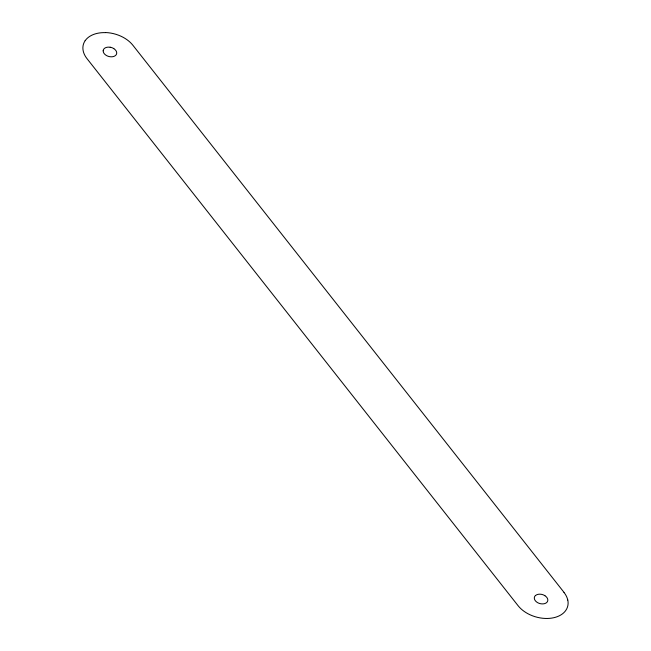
<?xml version="1.0" encoding="UTF-8"?>
<svg xmlns="http://www.w3.org/2000/svg" width="651" height="651" viewBox="0 0 651 651"><rect width="100%" height="100%" fill="white"/><g stroke="black" fill="none" stroke-linecap="round" stroke-linejoin="round"><path stroke-width="0.98" d="M563.994 592.337L132.885 45.261A27.505 18.545 15.7 0 0 120.931 36.212A27.708 18.684 15.7 0 0 105.633 32.55M544.944 595.755A6.876 4.638 15.7 0 1 547.808 600.214A6.925 4.671 15.7 0 1 546.596 602.59A6.876 4.638 15.7 0 1 544.643 603.599A6.876 4.638 15.7 0 1 540.826 603.754A6.925 4.671 15.7 0 1 537.148 602.362A6.876 4.638 15.7 0 1 534.325 597.903A6.925 4.671 15.7 0 1 535.513 595.494M544.92 595.706A6.925 4.671 15.7 0 0 541.266 594.306A6.876 4.638 15.7 0 0 535.537 595.527M110.206 47.279A6.876 4.638 15.7 0 0 106.382 47.442A6.876 4.638 15.7 0 0 104.412 48.443A6.925 4.671 15.7 0 0 103.167 50.786M113.835 48.67A6.876 4.638 15.7 0 1 116.708 53.138A6.925 4.671 15.7 0 1 115.487 55.506A6.876 4.638 15.7 0 1 109.742 56.67A6.925 4.671 15.7 0 1 106.064 55.278A6.876 4.638 15.7 0 1 103.192 50.819M110.182 47.222A6.925 4.671 15.7 0 1 113.835 48.622M85.183 40.647A27.505 18.545 15.7 0 1 105.535 32.64M85.208 40.582A27.708 18.684 15.7 0 0 83.222 51.038A27.505 18.545 15.7 0 0 87.014 58.663L518.115 605.739A27.505 18.545 15.7 0 0 530.069 614.788A27.708 18.684 15.7 0 0 545.367 618.45A27.505 18.545 15.7 0 0 565.792 610.418A27.708 18.684 15.7 0 0 567.778 599.962M563.969 592.402A27.505 18.545 15.7 0 1 567.762 600.027"/></g></svg>
